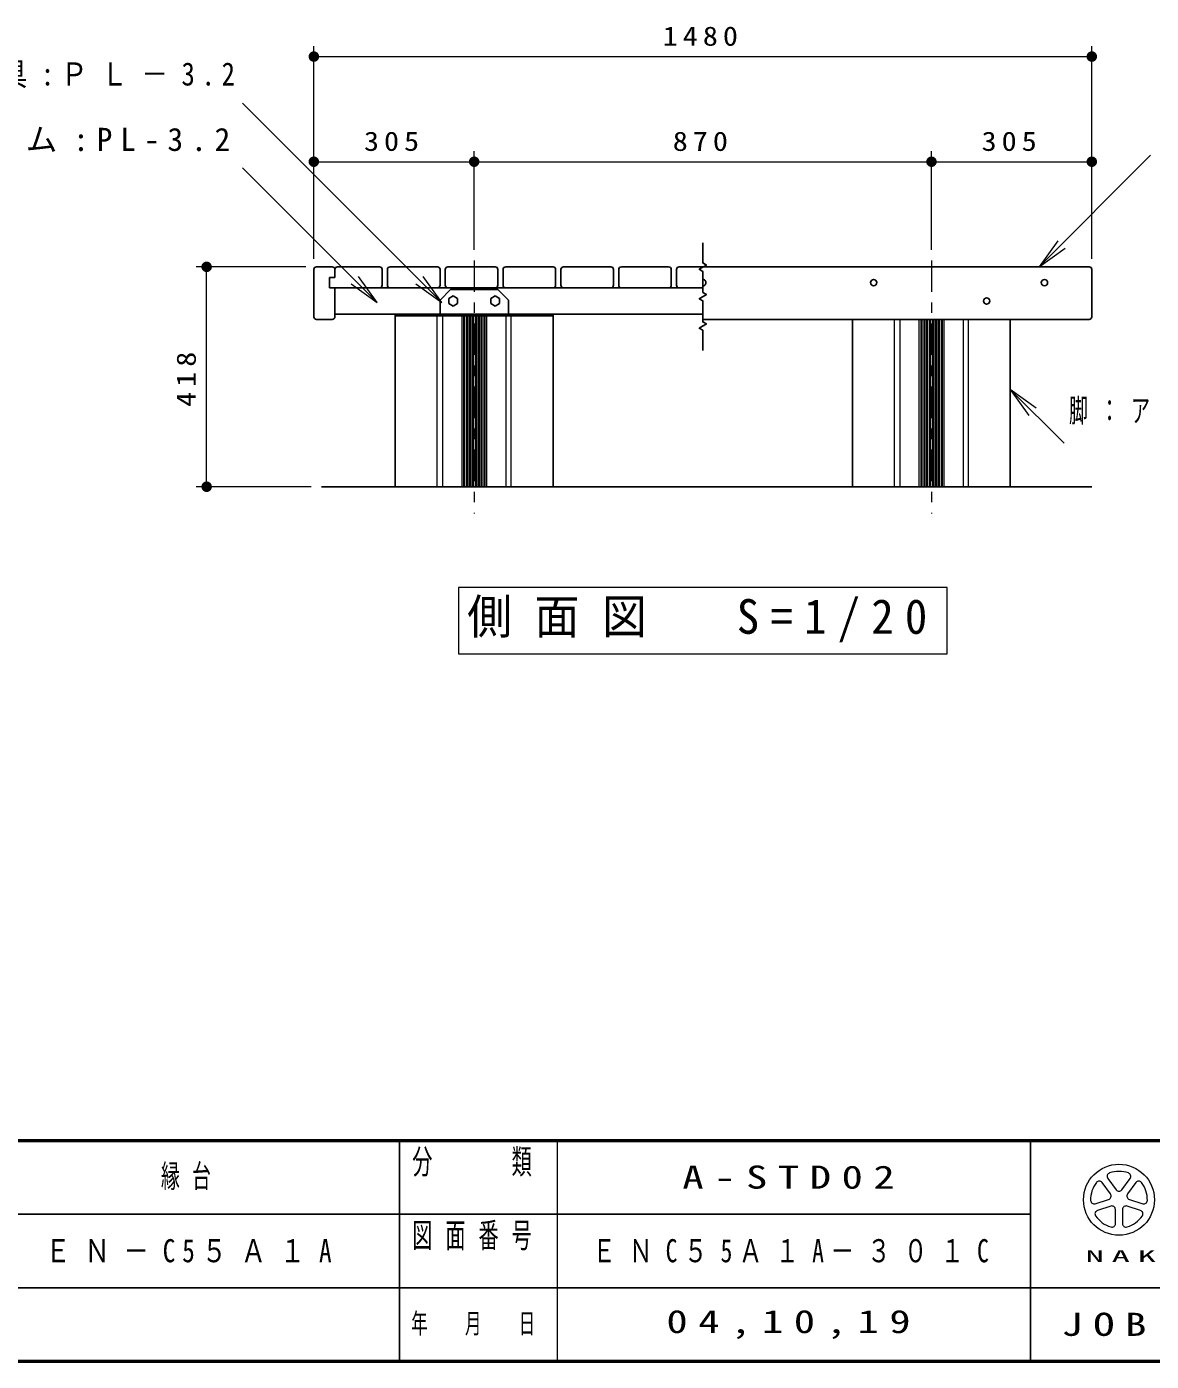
# Model space of a CAD drawing. Units: millimetres on the paper, scale 1:20. Extents: x -365 to 0, y -5 to 257.
# Drawn here: x -165.5 to -58.5, y 0 to 126.9 of the extents above; entities that cross this region are included whole.
import ezdxf

# ---------------------------------------------------------------- set-up
doc = ezdxf.new("R2010")
doc.units = ezdxf.units.MM
doc.linetypes.add('USER2', pattern=[6, 3, -1, 1, -1])
doc.layers.add('LY_1', color=7, linetype='Continuous', lineweight=25)
doc.layers.add('LY_3', color=7, linetype='Continuous', lineweight=13)
doc.styles.add('ＭＳ ゴシック', font='')
doc.styles.get('ＭＳ ゴシック').set_extended_font_data('MS Gothic')

# ---------------------------------------------------------------- blocks, each defined once
blk = doc.blocks.new('open_arrow')
at = {"color": 0, "linetype": 'Continuous', "lineweight": -2}
blk.add_lwpolyline([(7.5, 1.25), (0, 0), (7.5, -1.25)], dxfattribs=at)
blk = doc.blocks.new('filled_dot')
at = {"color": 0, "linetype": 'Continuous', "lineweight": -2, "const_width": 1.25}
blk.add_lwpolyline([(-0.625, 0, 1), (0.625, 0, 1)], format="xyb", close=True, dxfattribs=at)

msp = doc.modelspace()

# ---------------------------------------------------------------- linework, layer by layer
at = {"layer": 'LY_1', "lineweight": 13}
for p, q in [((-138.157, 104.835), (-138.157, 125.085)), ((-64.156, 104.835), (-64.156, 125.085)), ((-138.157, 124.085), (-64.156, 124.085)), ((-125.983, 100.699), (-144.946, 119.662)), ((-122.907, 105.703), (-122.907, 115.085)), ((-79.407, 105.703), (-79.407, 115.085)), ((-69.169, 104.085), (-58.563, 114.692)), ((-132.145, 100.708), (-144.945, 113.507)), ((-138.157, 114.085), (-122.907, 114.085)), ((-122.907, 114.085), (-79.407, 114.085)), ((-79.407, 114.085), (-64.156, 114.085)), ((-138.907, 104.085), (-149.355, 104.085)), ((-148.355, 83.175), (-148.355, 104.085)), ((-126.457, 99.425), (-126.457, 83.175)), ((-125.907, 99.425), (-125.907, 83.175)), ((-124.094, 99.425), (-124.094, 83.175)), ((-123.919, 99.425), (-123.919, 83.175)), ((-123.819, 99.425), (-123.819, 83.175)), ((-123.644, 99.425), (-123.644, 83.175)), ((-123.544, 99.425), (-123.544, 83.175)), ((-123.369, 99.425), (-123.369, 83.175)), ((-123.269, 99.425), (-123.269, 83.175)), ((-123.094, 99.425), (-123.094, 83.175)), ((-122.994, 99.425), (-122.994, 83.175)), ((-122.819, 99.425), (-122.819, 83.175)), ((-122.719, 99.425), (-122.719, 83.175)), ((-122.544, 99.425), (-122.544, 83.175)), ((-122.444, 99.425), (-122.444, 83.175)), ((-122.269, 99.425), (-122.269, 83.175)), ((-122.169, 99.425), (-122.169, 83.175)), ((-121.994, 99.425), (-121.994, 83.175)), ((-121.894, 99.425), (-121.894, 83.175)), ((-121.719, 99.425), (-121.719, 83.175)), ((-119.907, 99.425), (-119.907, 83.175)), ((-119.407, 99.425), (-119.407, 83.175)), ((-82.957, 99.085), (-82.957, 83.175)), ((-82.407, 99.085), (-82.407, 83.175)), ((-80.594, 99.085), (-80.594, 83.175)), ((-80.419, 99.085), (-80.419, 83.175)), ((-80.319, 99.085), (-80.319, 83.175)), ((-80.144, 99.085), (-80.144, 83.175)), ((-80.044, 99.085), (-80.044, 83.175)), ((-79.869, 99.085), (-79.869, 83.175)), ((-79.769, 99.085), (-79.769, 83.175)), ((-79.594, 99.085), (-79.594, 83.175)), ((-79.494, 99.085), (-79.494, 83.175)), ((-79.319, 99.085), (-79.319, 83.175)), ((-79.219, 99.085), (-79.219, 83.175)), ((-79.044, 99.085), (-79.044, 83.175)), ((-78.944, 99.085), (-78.944, 83.175)), ((-78.769, 99.085), (-78.769, 83.175)), ((-78.669, 99.085), (-78.669, 83.175)), ((-78.494, 99.085), (-78.494, 83.175)), ((-78.394, 99.085), (-78.394, 83.175)), ((-78.219, 99.085), (-78.219, 83.175)), ((-76.407, 99.085), (-76.407, 83.175)), ((-75.907, 99.085), (-75.907, 83.175)), ((-71.907, 92.427), (-66.788, 87.308)), ((-138.415, 83.175), (-149.355, 83.175)), ((-77.907, 73.585), (-124.407, 73.585)), ((-124.407, 73.585), (-124.407, 67.285)), ((-77.907, 67.285), (-77.907, 73.585)), ((-124.407, 67.285), (-77.907, 67.285))]:
    msp.add_line(p, q, dxfattribs=at)
at = {"layer": 'LY_1'}
for p, q in [((-137.907, 104.085), (-136.407, 104.085)), ((-135.907, 104.085), (-131.907, 104.085)), ((-126.407, 104.085), (-130.907, 104.085)), ((-120.907, 104.085), (-125.407, 104.085)), ((-115.407, 104.085), (-119.907, 104.085)), ((-109.907, 104.085), (-114.407, 104.085)), ((-104.407, 104.085), (-108.907, 104.085)), ((-64.407, 104.085), (-103.407, 104.085)), ((-138.157, 103.835), (-138.157, 99.335)), ((-136.657, 103.085), (-136.157, 103.085)), ((-136.657, 103.085), (-136.657, 102.085)), ((-136.157, 103.835), (-136.157, 103.085)), ((-131.657, 103.835), (-131.657, 102.335)), ((-131.157, 103.835), (-131.157, 102.335)), ((-126.157, 103.835), (-126.157, 102.335)), ((-125.657, 103.835), (-125.657, 102.335)), ((-120.657, 103.835), (-120.657, 102.335)), ((-120.157, 103.835), (-120.157, 102.335)), ((-115.157, 103.835), (-115.157, 102.335)), ((-114.657, 103.835), (-114.657, 102.335)), ((-109.657, 103.835), (-109.657, 102.335)), ((-109.157, 103.835), (-109.157, 102.335)), ((-104.157, 103.835), (-104.157, 102.335)), ((-103.657, 103.835), (-103.657, 102.335)), ((-64.156, 103.835), (-64.156, 99.335)), ((-101.157, 102.085), (-136.657, 102.085)), ((-136.157, 102.085), (-136.157, 99.335)), ((-126.157, 100.925), (-125.157, 101.925)), ((-120.657, 101.925), (-125.157, 101.925)), ((-120.657, 101.925), (-119.657, 100.925)), ((-126.157, 100.925), (-126.157, 99.585)), ((-125.332, 100.59), (-125.332, 101.08)), ((-125.332, 100.59), (-124.907, 100.344)), ((-125.331, 101.08), (-124.906, 101.326)), ((-124.907, 101.326), (-124.482, 101.08)), ((-124.907, 100.344), (-124.482, 100.59)), ((-124.482, 100.59), (-124.482, 101.08)), ((-121.332, 101.08), (-120.906, 101.326)), ((-121.332, 100.59), (-121.332, 101.08)), ((-121.332, 100.59), (-120.907, 100.344)), ((-120.907, 101.326), (-120.482, 101.08)), ((-120.907, 100.344), (-120.482, 100.59)), ((-120.482, 100.59), (-120.482, 101.08)), ((-119.657, 100.925), (-119.657, 99.585)), ((-137.907, 99.085), (-136.407, 99.085)), ((-101.157, 99.585), (-136.157, 99.585)), ((-130.407, 99.585), (-130.407, 83.175)), ((-115.407, 99.425), (-130.407, 99.425)), ((-115.407, 99.585), (-115.407, 83.175)), ((-64.407, 99.085), (-101.157, 99.085)), ((-86.907, 99.085), (-86.907, 83.175)), ((-86.907, 99.085), (-71.907, 99.085)), ((-71.907, 99.085), (-71.907, 83.175)), ((-137.415, 83.175), (-64.156, 83.175))]:
    msp.add_line(p, q, dxfattribs=at)
at = {"layer": 'LY_1', "linetype": 'USER2', "lineweight": 13}
for p, q in [((-122.907, 104.703), (-122.907, 80.613)), ((-79.407, 104.703), (-79.407, 80.613))]:
    msp.add_line(p, q, dxfattribs=at)
at = {"layer": 'LY_1'}
msp.add_lwpolyline([(-101.157, 96.132), (-101.157, 98.054), (-101.503, 98.254), (-100.81, 98.654), (-101.157, 98.854), (-101.157, 100.854), (-101.503, 101.054), (-100.81, 101.454), (-101.157, 101.654), (-101.157, 103.654), (-101.503, 103.854), (-100.81, 104.254), (-101.157, 104.454), (-101.157, 106.375)], dxfattribs=at)
for centre in [(-84.907, 102.585), (-68.657, 102.585), (-74.157, 100.835)]:
    msp.add_circle(centre, 0.3, dxfattribs=at)
for centre, radius, start, end in [((-137.907, 103.835), 0.25, 89.99998, 179.99996), ((-136.407, 103.835), 0.25, 0, 89.99998), ((-135.907, 103.835), 0.25, 89.99998, 179.99996), ((-131.907, 103.835), 0.25, 0, 89.99998), ((-130.907, 103.835), 0.25, 89.99998, 179.99996), ((-126.407, 103.835), 0.25, 0, 89.99998), ((-125.407, 103.835), 0.25, 89.99998, 179.99996), ((-120.907, 103.835), 0.25, 0, 89.99998), ((-119.907, 103.835), 0.25, 89.99998, 179.99996), ((-115.407, 103.835), 0.25, 0, 89.99998), ((-114.407, 103.835), 0.25, 89.99998, 179.99996), ((-109.907, 103.835), 0.25, 0, 89.99998), ((-108.907, 103.835), 0.25, 89.99998, 179.99996), ((-104.407, 103.835), 0.25, 0, 89.99998), ((-103.407, 103.835), 0.25, 89.99998, 179.99996), ((-64.406, 103.835), 0.25, 0, 89.99998), ((-101.157, 102.585), 0.3, 269.99996, 89.99998), ((-131.907, 102.335), 0.25, 270.00002, 0), ((-130.907, 102.335), 0.25, 179.99996, 269.99995), ((-126.407, 102.335), 0.25, 269.99996, 0), ((-125.407, 102.335), 0.25, 179.99996, 269.99995), ((-120.907, 102.335), 0.25, 269.99996, 0), ((-119.907, 102.335), 0.25, 179.99996, 269.99995), ((-115.407, 102.335), 0.25, 269.99996, 0), ((-114.407, 102.335), 0.25, 179.99996, 269.99995), ((-109.907, 102.335), 0.25, 269.99996, 0), ((-108.907, 102.335), 0.25, 179.99996, 269.99995), ((-104.407, 102.335), 0.25, 269.99996, 0), ((-103.407, 102.335), 0.25, 179.99996, 269.99995), ((-137.907, 99.335), 0.25, 179.99996, 270), ((-136.407, 99.335), 0.25, 270.00002, 0), ((-64.406, 99.335), 0.25, 269.99996, 0)]:
    msp.add_arc(centre, radius, start, end, dxfattribs=at)
at = {"layer": 'LY_3', "lineweight": 50}
for p, q in [((-365, 21), (0, 21)), ((-365, 0), (0, 0))]:
    msp.add_line(p, q, dxfattribs=at)
at = {"layer": 'LY_3', "color": 211, "lineweight": 25}
for p, q in [((-130, 21), (-130, 0)), ((-70, 21), (-70, 0)), ((-182.5, 14), (-70, 14)), ((-237.5, 7), (0, 7))]:
    msp.add_line(p, q, dxfattribs=at)
at = {"layer": 'LY_3'}
for p, q in [((-115, 21), (-115, 0)), ((-62.39, 15.917), (-63.175, 16.997)), ((-62.629, 17.393), (-61.844, 16.313)), ((-61.298, 16.313), (-60.513, 17.393)), ((-59.967, 16.997), (-60.752, 15.917)), ((-63.828, 14.985), (-62.559, 15.397)), ((-60.583, 15.397), (-59.313, 14.985)), ((-62.35, 14.755), (-63.62, 14.343)), ((-61.908, 13.099), (-61.908, 14.434)), ((-61.233, 14.434), (-61.233, 13.099)), ((-59.522, 14.343), (-60.792, 14.755))]:
    msp.add_line(p, q, dxfattribs=at)
msp.add_circle((-61.571, 15.363), 3.375, dxfattribs=at)
for centre, radius, start, end in [((-62.356, 17.592), 0.338, 109.39847, 215.99997), ((-61.571, 15.363), 2.7, 70.60155, 109.39847), ((-60.786, 17.592), 0.338, 324, 70.60155), ((-61.571, 15.363), 2.7, 142.60154, 181.39846), ((-63.448, 16.798), 0.338, 35.99999, 142.60154), ((-59.694, 16.798), 0.338, 37.39846, 143.99995), ((-61.571, 15.363), 2.7, 358.60155, 37.39847), ((-63.933, 15.306), 0.338, 181.39848, 287.99997), ((-62.663, 15.718), 0.338, 287.99998, 35.99999), ((-61.571, 16.512), 0.338, 215.99998, 324), ((-60.479, 15.718), 0.338, 143.99996, 251.99999), ((-59.209, 15.306), 0.338, 252.00001, 358.60156), ((-63.516, 14.022), 0.338, 107.99999, 214.60154), ((-62.246, 14.434), 0.338, 359.99997, 107.99999), ((-60.896, 14.434), 0.338, 71.99997, 179.99999), ((-59.626, 14.022), 0.338, 325.39847, 71.99996), ((-61.571, 15.363), 2.7, 214.60156, 253.39848), ((-62.246, 13.099), 0.338, 253.39847, 359.99997), ((-60.896, 13.099), 0.338, 179.99999, 286.60154), ((-61.571, 15.363), 2.7, 286.60155, 325.39847)]:
    msp.add_arc(centre, radius, start, end, dxfattribs=at)

# ---------------------------------------------------------------- block references
at = {"layer": 'LY_1', "lineweight": 13, "xscale": 0.4, "yscale": 0.4}
for p in [(-138.157, 124.085), (-138.157, 114.085), (-122.907, 114.085), (-79.407, 114.085)]:
    msp.add_blockref('filled_dot', p, dxfattribs=at)
for name, p, rotation in [('filled_dot', (-64.156, 124.085), 180), ('filled_dot', (-122.907, 114.085), 180), ('filled_dot', (-79.407, 114.085), 180), ('filled_dot', (-64.156, 114.085), 180), ('open_arrow', (-69.169, 104.085), 45), ('filled_dot', (-148.355, 104.085), 270), ('open_arrow', (-132.145, 100.708), 135), ('open_arrow', (-125.983, 100.699), 135), ('open_arrow', (-71.907, 92.427), 315), ('filled_dot', (-148.355, 83.175), 90)]:
    msp.add_blockref(name, p, dxfattribs=dict(at, rotation=rotation))

# ---------------------------------------------------------------- texts
at = {"layer": 'LY_1', "style": 'ＭＳ ゴシック'}
for s, insert, char_height, attachment_point in [('\\T1.33;\\W1.15;1480', (-101.157, 125.085), 1.833, 8), ('\\T1.5;\\W0.85;受金具:ＰＬ－3.2', (-175.602, 122.312), 2.199, 4), ('\\T1.5;フレーム:PL-3.2', (-179.059, 116.157), 2.199, 4), ('\\T1.33;\\W1.15;305', (-130.532, 115.085), 1.833, 8), ('\\T1.33;\\W1.15;870', (-101.157, 115.085), 1.833, 8), ('\\T1.33;\\W1.15;305', (-71.782, 115.085), 1.833, 8), ('\\T1.64;\\W0.6;脚：アルミ押出化粧材', (-66.319, 90.308), 2.199, 4), ('\\T1.5;\\W0.95;側面図\u3000S=1/20', (-101.157, 70.435), 3.299, 5), ('\\T1.64;\\W0.6;縁台', (-149.75, 17.5), 2.199, 5), ('\\T1.5;\\W1.35;A-STD02', (-92.5, 17.5), 2.199, 5), ('\\T1.55;\\W0.8;ＥＮ－C5５Ａ１A', (-149.75, 10.5), 2.199, 5), ('\\T1.55;\\W0.75;ＥＮC５5Ａ１A－３０１C', (-92.5, 10.5), 2.199, 5), ('\\T1.5;\\W1.35;04,10,19', (-92.5, 3.5), 2.199, 5)]:
    msp.add_mtext(s, dxfattribs=dict(at, insert=insert, char_height=char_height, attachment_point=attachment_point))
at = {"layer": 'LY_1', "insert": (-149.355, 93.63), "char_height": 1.833, "attachment_point": 8, "rotation": 90, "style": 'ＭＳ ゴシック'}
msp.add_mtext('\\T1.33;\\W1.15;418', dxfattribs=at)
at = {"layer": 'LY_3', "color": 4, "style": 'ＭＳ ゴシック'}
for s, insert, char_height, attachment_point in [('\\T1.64;\\W0.6;分\u3000\u3000類', (-122.5, 20.167), 2.346, 2), ('\\T1.64;\\W0.6;図面番号', (-122.5, 13.167), 2.346, 2), ('\\T1.44;\\W2.3;NAKAMURA\\~MFG.CORPORATION', (-35, 10), 1.1, 5), ('\\T1.64;\\W0.6;年\u3000月\u3000日', (-122.5, 3.5), 1.906, 5), ('\\T1.5;\\W1.35;JOB', (-62.5, 3.5), 2.199, 5)]:
    msp.add_mtext(s, dxfattribs=dict(at, insert=insert, char_height=char_height, attachment_point=attachment_point))

doc.saveas('drawing.dxf')
